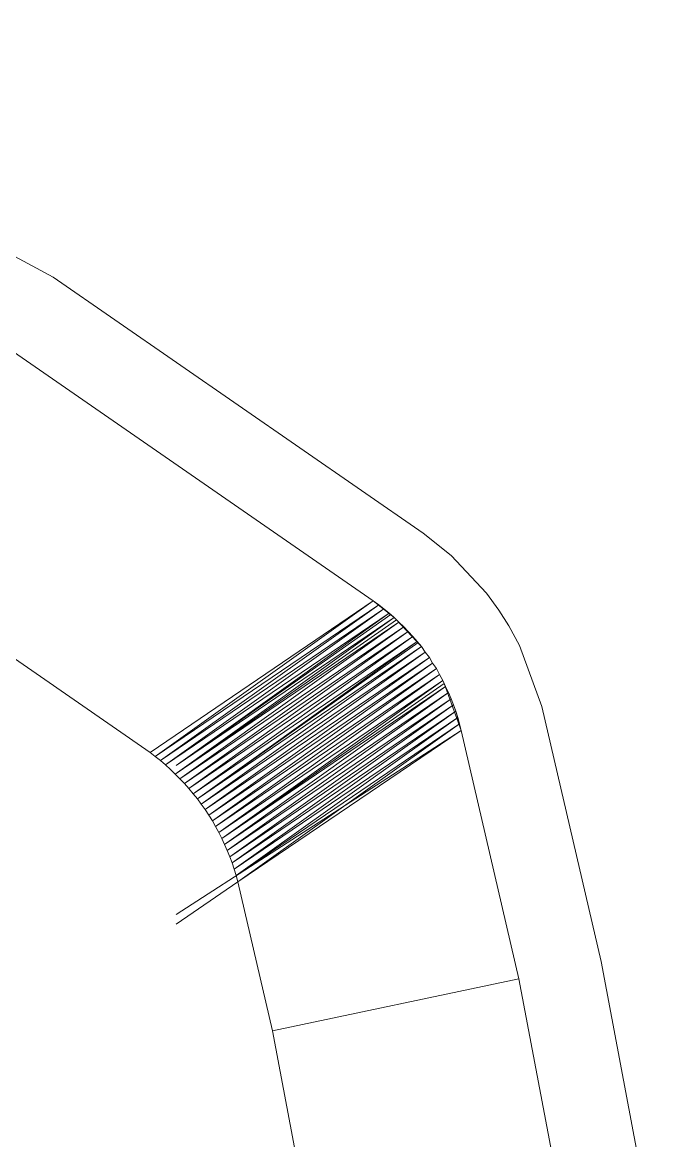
# Model space of a CAD drawing. Header units: inches. Extents: x -827 to 154, y -802 to 207.
# Drawn here: x -108.327 to -107.849, y -165.004 to -164.171 of the extents above; entities that cross this region are included whole.
import ezdxf

# ---------------------------------------------------------------- set-up
doc = ezdxf.new("R2010")
doc.units = ezdxf.units.IN
doc.header["$MEASUREMENT"] = 0
doc.layers.add('Layer0', color=7, linetype='Continuous', lineweight=9)
doc.layers.add('Shop_Sabre_RC-8_CNC_Router_skp', color=8, linetype='Continuous', lineweight=9)

# ---------------------------------------------------------------- blocks, each defined once
blk = doc.blocks.new('Shop_Sabre_RC-8_CNC_Router_skp_102-402841-Level 1')
at = {"layer": 'Layer0'}
for p, q in [((0.33105, 1.40038), (0.37645, 1.15982)), ((0.33105, 1.40038), (0.37645, 1.15982)), ((0.14609, 1.36943), (0.19293, 1.12123)), ((0.19293, 1.12123), (0.14609, 1.36943)), ((0.14609, 1.36943), (0.19293, 1.12123)), ((0.08443, 1.35911), (0.13175, 1.10837)), ((0.08443, 1.35911), (0.13175, 1.10837)), ((0.37645, 1.15982), (0.19293, 1.12123)), ((0.19293, 1.12123), (0.37645, 1.15982)), ((0.37645, 1.15982), (0.40217, 1.04901)), ((0.37645, 1.15982), (0.40217, 1.04901)), ((0.19293, 1.12123), (0.23589, 0.93607)), ((0.23589, 0.93607), (0.19293, 1.12123)), ((0.19293, 1.12123), (0.23589, 0.93607)), ((0.13175, 1.10837), (0.17587, 0.9182)), ((0.13175, 1.10837), (0.17587, 0.9182)), ((0.44829, 1.08033), (0.40217, 1.04901)), ((0.40217, 1.04901), (0.44829, 1.08033)), ((0.44829, 1.07319), (0.23589, 0.93607)), ((0.44829, 1.07319), (0.23589, 0.93607)), ((0.40217, 1.04901), (0.23589, 0.93607)), ((0.23589, 0.93607), (0.40217, 1.04901)), ((0.23713, 0.93127), (0.40217, 1.04901)), ((0.4035, 1.04424), (0.23713, 0.93127)), ((0.23713, 0.93127), (0.4035, 1.04424)), ((0.23852, 0.9265), (0.4035, 1.04424)), ((0.40217, 1.04901), (0.4035, 1.04424)), ((0.40217, 1.04901), (0.4035, 1.04424)), ((0.4035, 1.04424), (0.40496, 1.0395)), ((0.4035, 1.04424), (0.40496, 1.0395)), ((0.23852, 0.9265), (0.40496, 1.0395)), ((0.40496, 1.0395), (0.23852, 0.9265)), ((0.24005, 0.92178), (0.40496, 1.0395)), ((0.24005, 0.92178), (0.40656, 1.03482)), ((0.40656, 1.03482), (0.24005, 0.92178)), ((0.24172, 0.9171), (0.40656, 1.03482)), ((0.40496, 1.0395), (0.40656, 1.03482)), ((0.40496, 1.0395), (0.40656, 1.03482)), ((0.40656, 1.03482), (0.40828, 1.03018)), ((0.40656, 1.03482), (0.40828, 1.03018)), ((0.24172, 0.9171), (0.40828, 1.03018)), ((0.40828, 1.03018), (0.24172, 0.9171)), ((0.24352, 0.91248), (0.40828, 1.03018)), ((0.41014, 1.02559), (0.24352, 0.91248)), ((0.24352, 0.91248), (0.41014, 1.02559)), ((0.24547, 0.90791), (0.41014, 1.02559)), ((0.40828, 1.03018), (0.41014, 1.02559)), ((0.40828, 1.03018), (0.41014, 1.02559)), ((0.41014, 1.02559), (0.41213, 1.02105)), ((0.41014, 1.02559), (0.41213, 1.02105)), ((0.24547, 0.90791), (0.41213, 1.02105)), ((0.41213, 1.02105), (0.24547, 0.90791)), ((0.24755, 0.90341), (0.41213, 1.02105)), ((0.41425, 1.01657), (0.24755, 0.90341)), ((0.24755, 0.90341), (0.41425, 1.01657)), ((0.24865, 0.90119), (0.41425, 1.01657)), ((0.41425, 1.01657), (0.24952, 0.89883)), ((0.41213, 1.02105), (0.41425, 1.01657)), ((0.41213, 1.02105), (0.41425, 1.01657)), ((0.41425, 1.01657), (0.41637, 1.01209)), ((0.41425, 1.01657), (0.41637, 1.01209)), ((0.41637, 1.01209), (0.24952, 0.89883)), ((0.24952, 0.89883), (0.41637, 1.01209)), ((0.25211, 0.89459), (0.41637, 1.01209)), ((0.41637, 1.01209), (0.41885, 1.0078)), ((0.41637, 1.01209), (0.41885, 1.0078)), ((0.41885, 1.0078), (0.25211, 0.89459)), ((0.25211, 0.89459), (0.41885, 1.0078)), ((0.25432, 0.89013), (0.41885, 1.0078)), ((0.42121, 1.00344), (0.25432, 0.89013)), ((0.25432, 0.89013), (0.42121, 1.00344)), ((0.25719, 0.88606), (0.42121, 1.00344)), ((0.41885, 1.0078), (0.42121, 1.00344)), ((0.41885, 1.0078), (0.42121, 1.00344)), ((0.42121, 1.00344), (0.42395, 0.99931)), ((0.42121, 1.00344), (0.42395, 0.99931)), ((0.42395, 0.99931), (0.25719, 0.88606)), ((0.25719, 0.88606), (0.42395, 0.99931)), ((0.25965, 0.88174), (0.42395, 0.99931)), ((0.42654, 0.99508), (0.25965, 0.88174)), ((0.25965, 0.88174), (0.42654, 0.99508)), ((0.26276, 0.87785), (0.42654, 0.99508)), ((0.42395, 0.99931), (0.42654, 0.99508)), ((0.42395, 0.99931), (0.42654, 0.99508)), ((0.42654, 0.99508), (0.42951, 0.99111)), ((0.42654, 0.99508), (0.42951, 0.99111)), ((0.42951, 0.99111), (0.26276, 0.87785)), ((0.26276, 0.87785), (0.42951, 0.99111)), ((0.26549, 0.87369), (0.42951, 0.99111)), ((0.43234, 0.98705), (0.26549, 0.87369)), ((0.26549, 0.87369), (0.43234, 0.98705)), ((0.26814, 0.87085), (0.43234, 0.98705)), ((0.43234, 0.98705), (0.26882, 0.86999)), ((0.43553, 0.98325), (0.26882, 0.86999)), ((0.26882, 0.86999), (0.43553, 0.98325)), ((0.27202, 0.86619), (0.43553, 0.98325)), ((0.42951, 0.99111), (0.43234, 0.98705)), ((0.42951, 0.99111), (0.43234, 0.98705)), ((0.43234, 0.98705), (0.43553, 0.98325)), ((0.43234, 0.98705), (0.43553, 0.98325)), ((0.43553, 0.98325), (0.4387, 0.97945)), ((0.43553, 0.98325), (0.4387, 0.97945)), ((0.4387, 0.97945), (0.27202, 0.86619)), ((0.27202, 0.86619), (0.4387, 0.97945)), ((0.27534, 0.8625), (0.4387, 0.97945)), ((0.44198, 0.97573), (0.27534, 0.8625)), ((0.27534, 0.8625), (0.44198, 0.97573)), ((0.27876, 0.8589), (0.44198, 0.97573)), ((0.4387, 0.97945), (0.44198, 0.97573)), ((0.4387, 0.97945), (0.44198, 0.97573)), ((0.44198, 0.97573), (0.44537, 0.97212)), ((0.44198, 0.97573), (0.44537, 0.97212)), ((0.44537, 0.97212), (0.27876, 0.8589)), ((0.27876, 0.8589), (0.44537, 0.97212)), ((0.28229, 0.85541), (0.44537, 0.97212)), ((0.44885, 0.9686), (0.28229, 0.85541)), ((0.28229, 0.85541), (0.44885, 0.9686)), ((0.28409, 0.85373), (0.44885, 0.9686)), ((0.44885, 0.9686), (0.28579, 0.85191)), ((0.44537, 0.97212), (0.44885, 0.9686)), ((0.44537, 0.97212), (0.44885, 0.9686)), ((0.44885, 0.9686), (0.45237, 0.96512)), ((0.44885, 0.9686), (0.45237, 0.96512)), ((0.44829, 0.96235), (0.28579, 0.85191)), ((0.28579, 0.85191), (0.44829, 0.96235)), ((0.28835, 0.84989), (0.44829, 0.96225)), ((0.44829, 0.9622), (0.28965, 0.84875)), ((0.45611, 0.96186), (0.28965, 0.84875)), ((0.28965, 0.84875), (0.45611, 0.96186)), ((0.29347, 0.84559), (0.45611, 0.96186)), ((0.45988, 0.95865), (0.29347, 0.84559)), ((0.29347, 0.84559), (0.45988, 0.95865)), ((0.29739, 0.84254), (0.45988, 0.95865)), ((0.45237, 0.96512), (0.45611, 0.96186)), ((0.45237, 0.96512), (0.45611, 0.96186)), ((0.45611, 0.96186), (0.45988, 0.95865)), ((0.45611, 0.96186), (0.45988, 0.95865)), ((0.45988, 0.95865), (0.46373, 0.95554)), ((0.45988, 0.95865), (0.46373, 0.95554)), ((0.46373, 0.95554), (0.29739, 0.84254)), ((0.29739, 0.84254), (0.46373, 0.95554)), ((0.3014, 0.83961), (0.46373, 0.95554)), ((0.3014, 0.83961), (0.46768, 0.95255)), ((0.46768, 0.95255), (0.3014, 0.83961)), ((0.46373, 0.95554), (0.46768, 0.95255)), ((0.46373, 0.95554), (0.46768, 0.95255)), ((0.46768, 0.95255), (0.6708, 0.81192)), ((0.46768, 0.95255), (0.6708, 0.81192)), ((0.23713, 0.93127), (0.23589, 0.93607)), ((0.23713, 0.93127), (0.23589, 0.93607)), ((0.23713, 0.93127), (0.23589, 0.93607)), ((0.24865, 0.90119), (0.23589, 0.93607)), ((0.23589, 0.93607), (0.23713, 0.93127)), ((0.23589, 0.93607), (0.24005, 0.92178)), ((0.23589, 0.93607), (0.23852, 0.9265)), ((0.23852, 0.9265), (0.23713, 0.93127)), ((0.23713, 0.93127), (0.23852, 0.9265)), ((0.23852, 0.9265), (0.23713, 0.93127)), ((0.24005, 0.92178), (0.23852, 0.9265)), ((0.23852, 0.9265), (0.24005, 0.92178)), ((0.24005, 0.92178), (0.23852, 0.9265)), ((0.17587, 0.9182), (0.19248, 0.87283)), ((0.17587, 0.9182), (0.19248, 0.87283)), ((0.24172, 0.9171), (0.24005, 0.92178)), ((0.24005, 0.92178), (0.24352, 0.91248)), ((0.24352, 0.91248), (0.24005, 0.92178)), ((0.24352, 0.91248), (0.24172, 0.9171)), ((0.24547, 0.90791), (0.24352, 0.91248)), ((0.24352, 0.91248), (0.24547, 0.90791)), ((0.24547, 0.90791), (0.24352, 0.91248)), ((0.24755, 0.90341), (0.24547, 0.90791)), ((0.24547, 0.90791), (0.24755, 0.90341)), ((0.24755, 0.90341), (0.24547, 0.90791)), ((0.24865, 0.90119), (0.24755, 0.90341)), ((0.24755, 0.90341), (0.24865, 0.90119)), ((0.24865, 0.90119), (0.24755, 0.90341)), ((0.24865, 0.90119), (0.24952, 0.89883)), ((0.24865, 0.90119), (0.24952, 0.89883)), ((0.24865, 0.90119), (0.24952, 0.89883)), ((0.25211, 0.89459), (0.24952, 0.89883)), ((0.24952, 0.89883), (0.25211, 0.89459)), ((0.25211, 0.89459), (0.24952, 0.89883)), ((0.25211, 0.89459), (0.24952, 0.89883)), ((0.25432, 0.89013), (0.25211, 0.89459)), ((0.25211, 0.89459), (0.25432, 0.89013)), ((0.25211, 0.89459), (0.25432, 0.89013)), ((0.25211, 0.89459), (0.25432, 0.89013)), ((0.25719, 0.88606), (0.25432, 0.89013)), ((0.25432, 0.89013), (0.25719, 0.88606)), ((0.25719, 0.88606), (0.25432, 0.89013)), ((0.25719, 0.88606), (0.25432, 0.89013)), ((0.25965, 0.88174), (0.25719, 0.88606)), ((0.25719, 0.88606), (0.25965, 0.88174)), ((0.25719, 0.88606), (0.25965, 0.88174)), ((0.25719, 0.88606), (0.25965, 0.88174)), ((0.26276, 0.87785), (0.25965, 0.88174)), ((0.25965, 0.88174), (0.26276, 0.87785)), ((0.26276, 0.87785), (0.25965, 0.88174)), ((0.26276, 0.87785), (0.25965, 0.88174)), ((0.26549, 0.87369), (0.26276, 0.87785)), ((0.26276, 0.87785), (0.26549, 0.87369)), ((0.26276, 0.87785), (0.26549, 0.87369)), ((0.26276, 0.87785), (0.26549, 0.87369)), ((0.19248, 0.87283), (0.20054, 0.85824)), ((0.19248, 0.87283), (0.20054, 0.85824)), ((0.26814, 0.87085), (0.26549, 0.87369)), ((0.26814, 0.87085), (0.26549, 0.87369)), ((0.26549, 0.87369), (0.26814, 0.87085)), ((0.28409, 0.85373), (0.26549, 0.87369)), ((0.26549, 0.87369), (0.27202, 0.86619)), ((0.26549, 0.87369), (0.26814, 0.87085)), ((0.26549, 0.87369), (0.26882, 0.86999)), ((0.26814, 0.87085), (0.26882, 0.86999)), ((0.26882, 0.86999), (0.26814, 0.87085)), ((0.26814, 0.87085), (0.26882, 0.86999)), ((0.27202, 0.86619), (0.26882, 0.86999)), ((0.27202, 0.86619), (0.26882, 0.86999)), ((0.26882, 0.86999), (0.27202, 0.86619)), ((0.20054, 0.85824), (0.20793, 0.8466)), ((0.20054, 0.85824), (0.20793, 0.8466)), ((0.20793, 0.8466), (0.20054, 0.85824)), ((0.20054, 0.85824), (0.20793, 0.8466)), ((0.27534, 0.8625), (0.27202, 0.86619)), ((0.27534, 0.8625), (0.27202, 0.86619)), ((0.27202, 0.86619), (0.27534, 0.8625)), ((0.27876, 0.8589), (0.27534, 0.8625)), ((0.27876, 0.8589), (0.27534, 0.8625)), ((0.27534, 0.8625), (0.27876, 0.8589)), ((0.28229, 0.85541), (0.27876, 0.8589)), ((0.28229, 0.85541), (0.27876, 0.8589)), ((0.27876, 0.8589), (0.28229, 0.85541)), ((0.28409, 0.85373), (0.28229, 0.85541)), ((0.28409, 0.85373), (0.28229, 0.85541)), ((0.28229, 0.85541), (0.28409, 0.85373)), ((0.28409, 0.85373), (0.28579, 0.85191)), ((0.28409, 0.85373), (0.28579, 0.85191)), ((0.28409, 0.85373), (0.28579, 0.85191)), ((0.28835, 0.84989), (0.28579, 0.85191)), ((0.28579, 0.85191), (0.28835, 0.84989)), ((0.28579, 0.85191), (0.28835, 0.84989)), ((0.3014, 0.83961), (0.28579, 0.85191)), ((0.28579, 0.85191), (0.29347, 0.84559)), ((0.28579, 0.85191), (0.28965, 0.84875)), ((0.28835, 0.84989), (0.28965, 0.84875)), ((0.28835, 0.84989), (0.28965, 0.84875)), ((0.28965, 0.84875), (0.28835, 0.84989)), ((0.20793, 0.8466), (0.21714, 0.83389)), ((0.20793, 0.8466), (0.21714, 0.83389)), ((0.21714, 0.83389), (0.20793, 0.8466)), ((0.20793, 0.8466), (0.21714, 0.83389)), ((0.29347, 0.84559), (0.28965, 0.84875)), ((0.28965, 0.84875), (0.29347, 0.84559)), ((0.29347, 0.84559), (0.28965, 0.84875)), ((0.29739, 0.84254), (0.29347, 0.84559)), ((0.29347, 0.84559), (0.29739, 0.84254)), ((0.29739, 0.84254), (0.29347, 0.84559)), ((0.3014, 0.83961), (0.29739, 0.84254)), ((0.29739, 0.84254), (0.3014, 0.83961)), ((0.3014, 0.83961), (0.29739, 0.84254)), ((0.21714, 0.83389), (0.24335, 0.80577)), ((0.21714, 0.83389), (0.24335, 0.80577)), ((0.57257, 0.65188), (0.3014, 0.83961)), ((0.57257, 0.65188), (0.3014, 0.83961)), ((0.57257, 0.65188), (0.3014, 0.83961)), ((0.24335, 0.80577), (0.26425, 0.78932)), ((0.26425, 0.78932), (0.24335, 0.80577)), ((0.26425, 0.78932), (0.53983, 0.59853)), ((0.53983, 0.59853), (0.26425, 0.78932)), ((0.53983, 0.59853), (0.89103, 0.40874)), ((0.89103, 0.40874), (0.53983, 0.59853))]:
    blk.add_line(p, q, dxfattribs=at)
blk = doc.blocks.new('Shop_Sabre_RC-8_CNC_Router_skp_99-402838-Level 1')
blk.add_blockref('Shop_Sabre_RC-8_CNC_Router_skp_102-402841-Level 1', (0, 0))
blk = doc.blocks.new('Shop_Sabre_RC-8_CNC_Router_skp_98-402837-Level 1')
at = {"layer": 'Layer0'}
for p, q in [((0.20054, 0.79564), (0.20793, 0.78401)), ((0.20054, 0.79564), (0.20793, 0.78401)), ((0.20793, 0.78401), (0.21714, 0.7713)), ((0.20793, 0.78401), (0.21714, 0.7713))]:
    blk.add_line(p, q, dxfattribs=at)
blk = doc.blocks.new('Shop_Sabre_RC-8_CNC_Router_skp_97-402836-Level 1')
for name, p in [('Shop_Sabre_RC-8_CNC_Router_skp_99-402838-Level 1', (0, 0)), ('Shop_Sabre_RC-8_CNC_Router_skp_98-402837-Level 1', (0, 0.06259))]:
    blk.add_blockref(name, p)
blk = doc.blocks.new('Shop_Sabre_RC-8_CNC_Router_skp_79-402818-Level 1')
blk.add_blockref('Shop_Sabre_RC-8_CNC_Router_skp_97-402836-Level 1', (1.51743, 6.24073))
blk = doc.blocks.new('Shop_Sabre_RC-8_CNC_Router_skp_1-402740-Level 1')
blk.add_blockref('Shop_Sabre_RC-8_CNC_Router_skp_79-402818-Level 1', (41.85104, 24.85755))
blk = doc.blocks.new('Shop_Sabre_RC-8_CNC_Router_skp-402726-Level 1')
blk.add_blockref('Shop_Sabre_RC-8_CNC_Router_skp_1-402740-Level 1', (0, 0))

msp = doc.modelspace()

# ---------------------------------------------------------------- block references
at = {"layer": 'Shop_Sabre_RC-8_CNC_Router_skp', "color": 7, "rotation": 180}
msp.add_blockref('Shop_Sabre_RC-8_CNC_Router_skp-402726-Level 1', (-64.395614, -132.663924), dxfattribs=at)

doc.saveas('drawing.dxf')
